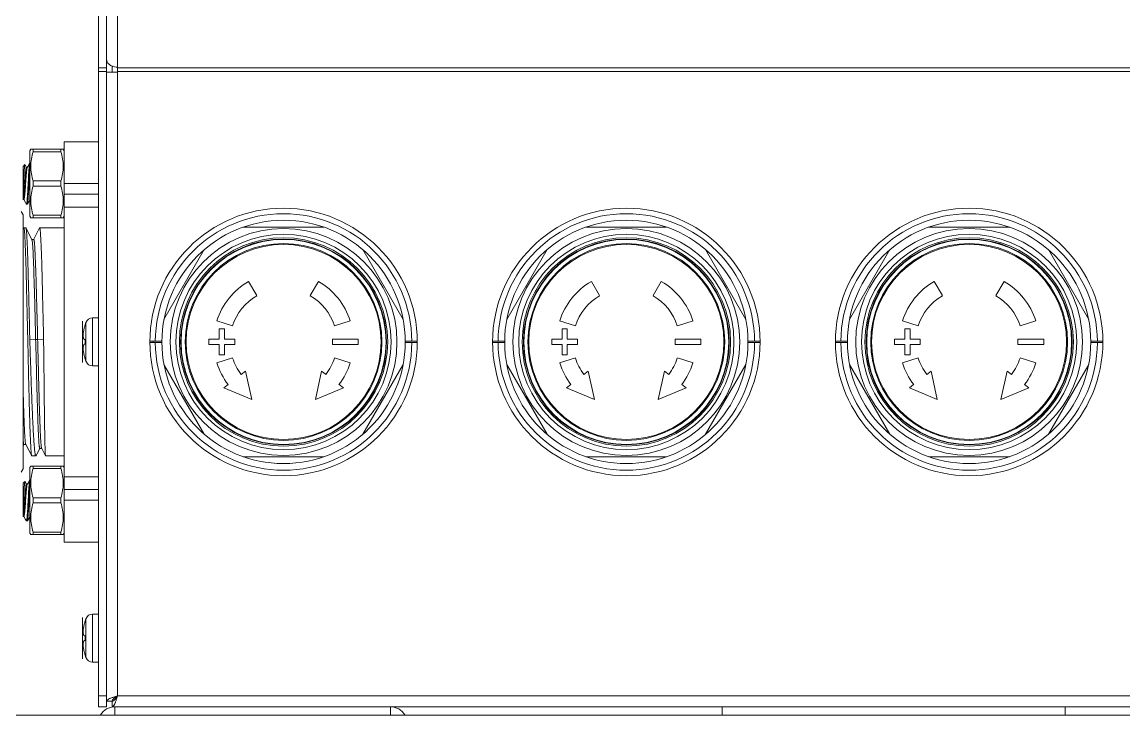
# Model space of a CAD drawing. Header units: millimetres. Extents: x 206 to 1899, y -454 to 296.
# Drawn here: x 601.89 to 611.94, y -393.87 to -387.56 of the extents above; entities that cross this region are included whole.
import ezdxf

# ---------------------------------------------------------------- set-up
doc = ezdxf.new("R2010")
doc.units = ezdxf.units.MM
doc.layers.add('细实线', color=7, linetype='Continuous', lineweight=15)

msp = doc.modelspace()

# ---------------------------------------------------------------- linework, layer by layer
at = {"layer": '细实线', "linetype": 'Continuous', "lineweight": 9}
for p, q in [((602.591, -393.8), (602.591, -382.05)), ((602.666, -393.8), (602.666, -382.237)), ((602.766, -393.7), (602.766, -382.337)), ((602.716, -388.017), (602.716, -387.96)), ((602.591, -387.976), (602.666, -387.976)), ((602.591, -388.011), (602.666, -388.011)), ((602.716, -388.017), (602.666, -388.017)), ((602.766, -388.017), (602.716, -388.017)), ((602.766, -387.976), (622.379, -387.976)), ((602.766, -388.011), (622.379, -388.011)), ((602.279, -392.3), (602.279, -388.65)), ((602.591, -388.65), (602.279, -388.65)), ((601.975, -388.718), (601.966, -388.732)), ((601.966, -389.329), (601.966, -388.733)), ((602.271, -388.718), (601.975, -388.718)), ((601.995, -388.718), (601.995, -388.741)), ((602.25, -388.741), (601.995, -388.741)), ((602.25, -388.718), (602.25, -388.741)), ((602.279, -388.732), (602.271, -388.718)), ((601.904, -388.875), (601.92, -388.858)), ((601.921, -388.858), (601.92, -388.858)), ((601.936, -388.884), (601.921, -388.858)), ((601.966, -388.844), (601.947, -388.876)), ((601.966, -388.844), (601.966, -388.843)), ((601.904, -389.179), (601.904, -388.875)), ((601.943, -388.884), (601.935, -388.884)), ((601.947, -388.876), (601.942, -388.885)), ((601.995, -389.054), (601.995, -389.008)), ((602.25, -389.008), (601.995, -389.008)), ((602.25, -389.054), (601.995, -389.054)), ((602.25, -389.054), (602.25, -389.008)), ((602.591, -389.031), (602.279, -389.031)), ((602.279, -389.129), (602.591, -389.129)), ((601.904, -389.179), (601.905, -389.177)), ((601.904, -389.178), (601.912, -389.178)), ((601.935, -389.218), (601.933, -389.215)), ((601.935, -389.218), (601.943, -389.218)), ((601.944, -389.218), (601.943, -389.218)), ((602.591, -389.246), (602.279, -389.246)), ((601.904, -389.318), (601.886, -389.287)), ((601.904, -391.631), (601.904, -389.318)), ((601.975, -389.343), (601.966, -389.329)), ((602.271, -389.343), (601.975, -389.343)), ((601.995, -389.343), (601.995, -389.32)), ((602.25, -389.32), (601.995, -389.32)), ((602.25, -389.343), (602.25, -389.32)), ((602.279, -389.329), (602.271, -389.343)), ((601.911, -389.436), (601.904, -389.449)), ((601.911, -389.436), (601.912, -389.436)), ((601.912, -389.436), (601.93, -389.436)), ((601.931, -389.436), (601.93, -389.436)), ((601.984, -389.54), (601.931, -389.436)), ((602.055, -389.436), (602.001, -389.539)), ((602.055, -389.436), (602.056, -389.436)), ((602.056, -389.436), (602.279, -389.436)), ((603.912, -389.428), (604.646, -389.428)), ((607.037, -389.428), (607.771, -389.428)), ((610.162, -389.428), (610.896, -389.428)), ((601.985, -389.541), (601.984, -389.54)), ((602.002, -389.54), (601.984, -389.54)), ((603.189, -390.269), (603.556, -389.633)), ((605.002, -389.633), (605.369, -390.269)), ((606.314, -390.269), (606.681, -389.633)), ((608.127, -389.633), (608.494, -390.269)), ((609.439, -390.269), (609.806, -389.633)), ((611.252, -389.633), (611.619, -390.269)), ((603.96, -389.923), (604.035, -390.052)), ((604.523, -390.052), (604.598, -389.923)), ((607.085, -389.923), (607.16, -390.052)), ((607.648, -390.052), (607.723, -389.923)), ((610.21, -389.923), (610.285, -390.052)), ((610.773, -390.052), (610.848, -389.923)), ((602.537, -390.693), (602.537, -390.256)), ((602.537, -390.256), (602.591, -390.256)), ((602.445, -390.662), (602.445, -390.287)), ((602.469, -390.323), (602.478, -390.296)), ((602.469, -390.323), (602.469, -390.324)), ((602.478, -390.653), (602.478, -390.296)), ((603.814, -390.328), (603.671, -390.283)), ((603.693, -390.451), (603.693, -390.357)), ((603.693, -390.357), (603.74, -390.357)), ((603.74, -390.357), (603.74, -390.451)), ((604.887, -390.283), (604.744, -390.328)), ((606.939, -390.328), (606.796, -390.283)), ((606.818, -390.451), (606.818, -390.357)), ((606.818, -390.357), (606.865, -390.357)), ((606.865, -390.357), (606.865, -390.451)), ((608.012, -390.283), (607.869, -390.328)), ((610.064, -390.328), (609.921, -390.283)), ((609.943, -390.451), (609.943, -390.357)), ((609.943, -390.357), (609.99, -390.357)), ((609.99, -390.357), (609.99, -390.451)), ((611.137, -390.283), (610.994, -390.328)), ((601.966, -390.475), (601.965, -390.451)), ((601.965, -390.451), (602.019, -390.453)), ((602.019, -390.453), (602.037, -390.453)), ((602.037, -390.453), (602.091, -390.451)), ((602.091, -390.451), (602.092, -390.475)), ((602.464, -390.453), (602.469, -390.454)), ((602.469, -390.454), (602.469, -390.495)), ((603.17, -390.468), (603.06, -390.468)), ((603.091, -390.468), (603.091, -390.481)), ((603.599, -390.498), (603.599, -390.451)), ((603.599, -390.451), (603.693, -390.451)), ((603.74, -390.451), (603.834, -390.451)), ((603.834, -390.451), (603.834, -390.498)), ((604.724, -390.498), (604.724, -390.451)), ((604.724, -390.451), (604.959, -390.451)), ((604.959, -390.451), (604.959, -390.498)), ((605.498, -390.468), (605.388, -390.468)), ((606.295, -390.468), (606.185, -390.468)), ((606.724, -390.498), (606.724, -390.451)), ((606.724, -390.451), (606.818, -390.451)), ((606.865, -390.451), (606.959, -390.451)), ((606.959, -390.451), (606.959, -390.498)), ((607.849, -390.498), (607.849, -390.451)), ((607.849, -390.451), (608.084, -390.451)), ((608.084, -390.451), (608.084, -390.498)), ((608.623, -390.468), (608.513, -390.468)), ((609.42, -390.468), (609.31, -390.468)), ((609.849, -390.498), (609.849, -390.451)), ((609.849, -390.451), (609.943, -390.451)), ((609.99, -390.451), (610.084, -390.451)), ((610.084, -390.451), (610.084, -390.498)), ((610.974, -390.498), (610.974, -390.451)), ((610.974, -390.451), (611.209, -390.451)), ((611.209, -390.451), (611.209, -390.498)), ((611.748, -390.468), (611.638, -390.468)), ((602.464, -390.496), (602.469, -390.495)), ((603.17, -390.481), (603.06, -390.481)), ((603.693, -390.498), (603.599, -390.498)), ((603.693, -390.592), (603.693, -390.498)), ((603.74, -390.498), (603.74, -390.592)), ((603.834, -390.498), (603.74, -390.498)), ((604.959, -390.498), (604.724, -390.498)), ((605.498, -390.481), (605.388, -390.481)), ((606.295, -390.481), (606.185, -390.481)), ((606.818, -390.498), (606.724, -390.498)), ((606.818, -390.592), (606.818, -390.498)), ((606.865, -390.498), (606.865, -390.592)), ((606.959, -390.498), (606.865, -390.498)), ((608.084, -390.498), (607.849, -390.498)), ((608.623, -390.481), (608.513, -390.481)), ((609.42, -390.481), (609.31, -390.481)), ((609.943, -390.498), (609.849, -390.498)), ((609.943, -390.592), (609.943, -390.498)), ((609.99, -390.498), (609.99, -390.592)), ((610.084, -390.498), (609.99, -390.498)), ((611.209, -390.498), (610.974, -390.498)), ((611.748, -390.481), (611.638, -390.481)), ((602.469, -390.625), (602.469, -390.626)), ((602.469, -390.626), (602.478, -390.653)), ((603.671, -390.666), (603.814, -390.621)), ((603.74, -390.592), (603.693, -390.592)), ((604.744, -390.621), (604.887, -390.666)), ((606.796, -390.666), (606.939, -390.621)), ((606.865, -390.592), (606.818, -390.592)), ((607.869, -390.621), (608.012, -390.666)), ((609.921, -390.666), (610.064, -390.621)), ((609.99, -390.592), (609.943, -390.592)), ((610.994, -390.621), (611.137, -390.666)), ((602.537, -390.693), (602.591, -390.693)), ((603.556, -391.316), (603.189, -390.68)), ((603.892, -390.771), (603.932, -390.741)), ((603.932, -390.741), (603.989, -390.999)), ((604.569, -390.999), (604.626, -390.741)), ((604.626, -390.741), (604.666, -390.771)), ((605.369, -390.68), (605.002, -391.316)), ((606.681, -391.316), (606.314, -390.68)), ((607.017, -390.771), (607.057, -390.741)), ((607.057, -390.741), (607.114, -390.999)), ((607.694, -390.999), (607.751, -390.741)), ((607.751, -390.741), (607.791, -390.771)), ((608.494, -390.68), (608.127, -391.316)), ((609.806, -391.316), (609.439, -390.68)), ((610.142, -390.771), (610.182, -390.741)), ((610.182, -390.741), (610.239, -390.999)), ((610.819, -390.999), (610.876, -390.741)), ((610.876, -390.741), (610.916, -390.771)), ((611.619, -390.68), (611.252, -391.316)), ((603.734, -390.893), (603.773, -390.863)), ((604.785, -390.863), (604.824, -390.893)), ((606.859, -390.893), (606.898, -390.863)), ((607.91, -390.863), (607.949, -390.893)), ((609.984, -390.893), (610.023, -390.863)), ((611.035, -390.863), (611.074, -390.893)), ((603.989, -390.999), (603.734, -390.893)), ((604.824, -390.893), (604.569, -390.999)), ((607.114, -390.999), (606.859, -390.893)), ((607.949, -390.893), (607.694, -390.999)), ((610.239, -390.999), (609.984, -390.893)), ((611.074, -390.893), (610.819, -390.999)), ((601.904, -391.425), (601.912, -391.41)), ((601.912, -391.41), (601.93, -391.41)), ((601.929, -391.409), (601.929, -391.41)), ((601.929, -391.41), (601.983, -391.513)), ((602.023, -391.511), (602.057, -391.447)), ((602.056, -391.447), (602.074, -391.447)), ((602.073, -391.446), (602.074, -391.447)), ((602.074, -391.447), (602.109, -391.513)), ((601.983, -391.513), (601.984, -391.514)), ((601.984, -391.514), (602.021, -391.514)), ((602.023, -391.511), (602.021, -391.514)), ((602.109, -391.513), (602.109, -391.514)), ((602.109, -391.514), (602.279, -391.514)), ((604.646, -391.521), (603.912, -391.521)), ((607.771, -391.521), (607.037, -391.521)), ((610.896, -391.521), (610.162, -391.521)), ((601.904, -391.631), (601.886, -391.662)), ((601.975, -391.606), (601.966, -391.62)), ((601.966, -392.217), (601.966, -391.62)), ((602.271, -391.606), (601.975, -391.606)), ((601.995, -391.606), (601.995, -391.629)), ((602.25, -391.629), (601.995, -391.629)), ((602.25, -391.606), (602.25, -391.629)), ((602.279, -391.62), (602.271, -391.606)), ((601.904, -391.762), (601.92, -391.746)), ((601.904, -392.066), (601.904, -391.762)), ((601.921, -391.746), (601.92, -391.746)), ((601.936, -391.771), (601.921, -391.746)), ((601.943, -391.771), (601.935, -391.771)), ((601.947, -391.764), (601.942, -391.772)), ((601.966, -391.732), (601.947, -391.764)), ((601.966, -391.732), (601.966, -391.731)), ((602.279, -391.703), (602.591, -391.703)), ((602.591, -391.82), (602.279, -391.82)), ((601.995, -391.941), (601.995, -391.895)), ((602.25, -391.895), (601.995, -391.895)), ((602.25, -391.941), (601.995, -391.941)), ((602.25, -391.941), (602.25, -391.895)), ((602.591, -391.918), (602.279, -391.918)), ((601.904, -392.066), (601.905, -392.064)), ((601.904, -392.065), (601.912, -392.065)), ((601.935, -392.106), (601.933, -392.103)), ((601.935, -392.106), (601.943, -392.106)), ((601.944, -392.105), (601.943, -392.106)), ((601.975, -392.231), (601.966, -392.217)), ((602.271, -392.231), (601.975, -392.231)), ((601.995, -392.231), (601.995, -392.208)), ((602.25, -392.208), (601.995, -392.208)), ((602.25, -392.231), (602.25, -392.208)), ((602.279, -392.217), (602.271, -392.231)), ((602.591, -392.3), (602.279, -392.3)), ((602.537, -393.393), (602.537, -392.956)), ((602.537, -392.956), (602.591, -392.956)), ((602.445, -393.362), (602.445, -392.987)), ((602.469, -393.023), (602.478, -392.996)), ((602.469, -393.023), (602.469, -393.024)), ((602.478, -393.353), (602.478, -392.996)), ((602.464, -393.153), (602.469, -393.154)), ((602.469, -393.154), (602.469, -393.195)), ((602.464, -393.196), (602.469, -393.195)), ((602.469, -393.325), (602.469, -393.326)), ((602.469, -393.326), (602.478, -393.353)), ((602.537, -393.393), (602.591, -393.393)), ((602.666, -393.7), (602.591, -393.7)), ((602.716, -393.75), (602.666, -393.75)), ((602.716, -393.75), (602.716, -393.8)), ((622.379, -393.7), (602.766, -393.7)), ((593.648, -393.875), (668.798, -393.875)), ((602.666, -393.8), (602.591, -393.8)), ((622.429, -393.8), (602.716, -393.8)), ((602.741, -393.875), (602.741, -393.8)), ((605.254, -393.875), (605.254, -393.8)), ((608.279, -393.8), (608.279, -393.875)), ((611.404, -393.8), (611.404, -393.875))]:
    msp.add_line(p, q, dxfattribs=at)
for points in [[(601.911, -389.178), (601.927, -389.205), (601.933, -389.215)], [(601.944, -389.218), (601.962, -389.186), (601.966, -389.179)], [(601.911, -392.065), (601.927, -392.092), (601.933, -392.103)], [(601.944, -392.105), (601.962, -392.074), (601.966, -392.066)]]:
    msp.add_lwpolyline(points, dxfattribs=at)
for centre, radius in [((604.279, -390.475), 1.219), ((607.404, -390.475), 1.219), ((610.529, -390.475), 1.219), ((604.279, -390.475), 1.109), ((607.404, -390.475), 1.109), ((610.529, -390.475), 1.109), ((604.279, -390.475), 1.034), ((607.404, -390.475), 1.034), ((610.529, -390.475), 1.034), ((604.279, -390.475), 0.981), ((604.279, -390.475), 0.95), ((604.279, -390.475), 0.938), ((604.279, -390.475), 0.934), ((607.404, -390.475), 0.981), ((607.404, -390.475), 0.95), ((607.404, -390.475), 0.938), ((607.404, -390.475), 0.934), ((610.529, -390.475), 0.981), ((610.529, -390.475), 0.95), ((610.529, -390.475), 0.938), ((610.529, -390.475), 0.934), ((604.279, -390.475), 0.897), ((604.279, -390.475), 0.889), ((607.404, -390.475), 0.897), ((607.404, -390.475), 0.889), ((610.529, -390.475), 0.897), ((610.529, -390.475), 0.889)]:
    msp.add_circle(centre, radius, dxfattribs=at)
for centre, radius, start, end in [((604.279, -390.475), 1.169, 0.3064, 179.6936), ((607.404, -390.475), 1.169, 0.3064, 179.6936), ((610.529, -390.475), 1.169, 0.3064, 179.6936), ((604.279, -390.475), 0.637, 120, 162.5), ((604.279, -390.475), 0.637, 17.5, 60), ((607.404, -390.475), 0.637, 120, 162.5), ((607.404, -390.475), 0.637, 17.5, 60), ((610.529, -390.475), 0.637, 120, 162.5), ((610.529, -390.475), 0.637, 17.5, 60), ((604.279, -390.475), 0.487, 120, 162.5), ((604.279, -390.475), 0.487, 17.5, 60), ((607.404, -390.475), 0.487, 120, 162.5), ((607.404, -390.475), 0.487, 17.5, 60), ((610.529, -390.475), 0.487, 120, 162.5), ((610.529, -390.475), 0.487, 17.5, 60), ((602.537, -390.318), 0.0625, 90, 159.0752), ((602.828, -390.441), 0.378, 164.6711, 166.5891), ((602.948, -390.474), 0.502, 162.6367, 164.6709), ((604.279, -390.475), 1.169, 180.3064, 359.6936), ((607.404, -390.475), 1.169, 180.3064, 359.6936), ((610.529, -390.475), 1.169, 180.3064, 359.6936), ((602.827, -390.508), 0.377, 193.4078, 195.3323), ((602.948, -390.475), 0.502, 195.3291, 197.3633), ((602.537, -390.631), 0.0625, 200.9248, 270), ((604.279, -390.475), 0.637, 197.5, 217.5), ((604.279, -390.475), 0.487, 197.5, 217.5), ((604.279, -390.475), 0.487, 322.5, 342.5), ((604.279, -390.475), 0.637, 322.5, 342.5), ((607.404, -390.475), 0.637, 197.5, 217.5), ((607.404, -390.475), 0.487, 197.5, 217.5), ((607.404, -390.475), 0.487, 322.5, 342.5), ((607.404, -390.475), 0.637, 322.5, 342.5), ((610.529, -390.475), 0.637, 197.5, 217.5), ((610.529, -390.475), 0.487, 197.5, 217.5), ((610.529, -390.475), 0.487, 322.5, 342.5), ((610.529, -390.475), 0.637, 322.5, 342.5), ((602.537, -393.018), 0.0625, 90, 159.0752), ((602.828, -393.141), 0.378, 164.6711, 166.5891), ((602.948, -393.174), 0.502, 162.6367, 164.6709), ((602.827, -393.208), 0.377, 193.4078, 195.3323), ((602.948, -393.175), 0.502, 195.3291, 197.3633), ((602.537, -393.331), 0.0625, 200.9248, 270), ((602.741, -393.95), 0.15, 90, 149.8024), ((605.254, -393.95), 0.15, 30.1976, 90)]:
    msp.add_arc(centre, radius, start, end, dxfattribs=at)
for points, knots in [([(602.666, -387.9), (602.666, -387.91), (602.672, -387.929), (602.686, -387.943), (602.694, -387.949)], [0, 0, 0, 0, 0.472275, 1, 1, 1, 1]), ([(602.694, -387.949), (602.699, -387.953), (602.721, -387.966), (602.747, -387.971), (602.766, -387.971)], [0, 0, 0, 0, 0.23481, 1, 1, 1, 1]), ([(601.995, -389.008), (601.989, -388.986), (601.978, -388.942), (601.973, -388.875), (601.978, -388.807), (601.989, -388.763), (601.995, -388.741)], [0, 0, 0, 0, 0.250695, 0.5, 0.749305, 1, 1, 1, 1]), ([(602.25, -389.008), (602.256, -388.986), (602.267, -388.942), (602.273, -388.875), (602.267, -388.807), (602.256, -388.763), (602.25, -388.741)], [0, 0, 0, 0, 0.250695, 0.5, 0.749305, 1, 1, 1, 1]), ([(601.92, -388.858), (601.92, -388.858), (601.92, -388.86), (601.919, -388.862), (601.919, -388.865), (601.918, -388.869), (601.918, -388.874), (601.917, -388.882), (601.916, -388.895), (601.915, -388.913), (601.914, -388.934), (601.913, -388.957), (601.912, -388.982), (601.911, -389.008), (601.91, -389.043), (601.908, -389.084), (601.906, -389.128), (601.905, -389.154), (601.904, -389.165)], [0, 0, 0, 0, 0.003638, 0.010461, 0.020548, 0.033881, 0.050403, 0.070023, 0.118113, 0.177037, 0.245375, 0.321439, 0.403308, 0.488871, 0.575879, 0.744886, 0.891832, 1, 1, 1, 1]), ([(601.939, -389.205), (601.94, -389.201), (601.941, -389.19), (601.943, -389.163), (601.946, -389.121), (601.949, -389.065), (601.952, -389.015), (601.954, -388.974), (601.955, -388.946), (601.957, -388.919), (601.959, -388.896), (601.96, -388.877), (601.962, -388.863), (601.963, -388.855), (601.964, -388.85), (601.965, -388.847), (601.965, -388.845), (601.966, -388.844)], [0, 0, 0, 0, 0.038651, 0.089567, 0.222344, 0.383787, 0.556107, 0.640397, 0.720301, 0.793603, 0.858272, 0.912526, 0.954882, 0.971236, 0.98423, 0.993811, 1, 1, 1, 1]), ([(601.908, -389.165), (601.909, -389.161), (601.91, -389.152), (601.912, -389.13), (601.915, -389.096), (601.918, -389.058), (601.92, -389.026), (601.922, -389.001), (601.923, -388.977), (601.925, -388.955), (601.927, -388.935), (601.928, -388.918), (601.93, -388.904), (601.931, -388.894), (601.933, -388.887), (601.934, -388.885), (601.935, -388.884), (601.935, -388.884)], [0, 0, 0, 0, 0.042598, 0.097649, 0.238585, 0.406786, 0.495155, 0.582985, 0.667741, 0.746976, 0.818408, 0.879989, 0.929967, 0.966961, 0.990085, 0.996465, 1, 1, 1, 1]), ([(601.912, -389.178), (601.912, -389.178), (601.913, -389.177), (601.914, -389.175), (601.915, -389.172), (601.916, -389.165), (601.918, -389.154), (601.919, -389.137), (601.921, -389.117), (601.923, -389.094), (601.925, -389.068), (601.927, -389.041), (601.928, -389.014), (601.93, -388.988), (601.932, -388.963), (601.934, -388.94), (601.936, -388.921), (601.938, -388.905), (601.939, -388.894), (601.94, -388.889), (601.941, -388.886), (601.942, -388.886)], [0, 0, 0, 0, 0.003842, 0.011094, 0.022365, 0.037706, 0.080226, 0.13737, 0.207214, 0.287353, 0.375012, 0.467147, 0.560554, 0.651985, 0.738262, 0.816389, 0.883663, 0.937776, 0.976919, 0.990494, 1, 1, 1, 1]), ([(601.964, -388.929), (601.963, -388.943), (601.962, -388.973), (601.959, -389.019), (601.957, -389.066), (601.954, -389.111), (601.952, -389.145), (601.95, -389.169), (601.949, -389.184), (601.948, -389.197), (601.947, -389.206), (601.946, -389.212), (601.945, -389.216), (601.944, -389.217), (601.944, -389.218)], [0, 0, 0, 0, 0.149668, 0.312649, 0.478277, 0.635709, 0.774644, 0.834278, 0.886019, 0.929033, 0.962641, 0.986349, 0.99442, 1, 1, 1, 1]), ([(601.966, -388.898), (601.966, -388.901), (601.966, -388.911), (601.965, -388.921), (601.964, -388.929)], [0, 0, 0, 0, 0.233838, 1, 1, 1, 1]), ([(601.995, -389.32), (601.989, -389.299), (601.978, -389.255), (601.973, -389.187), (601.978, -389.119), (601.989, -389.075), (601.995, -389.054)], [0, 0, 0, 0, 0.250695, 0.5, 0.749305, 1, 1, 1, 1]), ([(602.25, -389.32), (602.256, -389.299), (602.267, -389.255), (602.273, -389.187), (602.267, -389.119), (602.256, -389.075), (602.25, -389.054)], [0, 0, 0, 0, 0.250695, 0.5, 0.749305, 1, 1, 1, 1]), ([(601.906, -389.175), (601.906, -389.174), (601.907, -389.171), (601.908, -389.168), (601.908, -389.165)], [0, 0, 0, 0, 0.190072, 1, 1, 1, 1]), ([(601.905, -389.177), (601.905, -389.177), (601.905, -389.176), (601.906, -389.175), (601.906, -389.175)], [0, 0, 0, 0, 0.209201, 1, 1, 1, 1]), ([(601.935, -389.218), (601.936, -389.218), (601.937, -389.217), (601.937, -389.216), (601.937, -389.215)], [0, 0, 0, 0, 0.320397, 1, 1, 1, 1]), ([(601.937, -389.215), (601.937, -389.214), (601.938, -389.211), (601.939, -389.208), (601.939, -389.205)], [0, 0, 0, 0, 0.191287, 1, 1, 1, 1]), ([(601.912, -389.436), (601.912, -389.436), (601.912, -389.436), (601.913, -389.438), (601.914, -389.441), (601.915, -389.448), (601.916, -389.456), (601.917, -389.467), (601.918, -389.481), (601.92, -389.497), (601.921, -389.515), (601.922, -389.536), (601.923, -389.568), (601.925, -389.613), (601.927, -389.674), (601.93, -389.742), (601.932, -389.818), (601.934, -389.899), (601.936, -389.986), (601.939, -390.111), (601.943, -390.274), (601.946, -390.407), (601.948, -390.475)], [0, 0, 0, 0, 0.00062, 0.001673, 0.005438, 0.011534, 0.019984, 0.030779, 0.043896, 0.059309, 0.076984, 0.096876, 0.11894, 0.169371, 0.227791, 0.293639, 0.366287, 0.445032, 0.529119, 0.617741, 0.80512, 1, 1, 1, 1]), ([(601.965, -390.451), (601.964, -390.386), (601.961, -390.259), (601.957, -390.075), (601.953, -389.93), (601.95, -389.822), (601.948, -389.749), (601.946, -389.683), (601.944, -389.624), (601.942, -389.572), (601.939, -389.528), (601.938, -389.497), (601.936, -389.476), (601.935, -389.464), (601.934, -389.454), (601.933, -389.446), (601.932, -389.44), (601.931, -389.438), (601.931, -389.436)], [0, 0, 0, 0, 0.191055, 0.37452, 0.543947, 0.621499, 0.69335, 0.758863, 0.817463, 0.868631, 0.911919, 0.946949, 0.96127, 0.973419, 0.983375, 0.991122, 0.996653, 1, 1, 1, 1]), ([(602.056, -389.436), (602.056, -389.436), (602.057, -389.436), (602.057, -389.438), (602.058, -389.441), (602.059, -389.447), (602.06, -389.456), (602.062, -389.467), (602.063, -389.48), (602.064, -389.495), (602.065, -389.521), (602.067, -389.558), (602.069, -389.608), (602.072, -389.667), (602.074, -389.734), (602.076, -389.807), (602.078, -389.887), (602.08, -389.972), (602.083, -390.094), (602.087, -390.254), (602.09, -390.384), (602.091, -390.451)], [0, 0, 0, 0, 0.000623, 0.001674, 0.00542, 0.011481, 0.019882, 0.030612, 0.043653, 0.058979, 0.076555, 0.11829, 0.168478, 0.226652, 0.292269, 0.36472, 0.443325, 0.527353, 0.616021, 0.803906, 1, 1, 1, 1]), ([(602.019, -390.453), (602.018, -390.395), (602.015, -390.281), (602.011, -390.116), (602.007, -389.985), (602.004, -389.889), (602.002, -389.823), (602, -389.764), (601.998, -389.71), (601.996, -389.664), (601.994, -389.624), (601.992, -389.596), (601.99, -389.577), (601.989, -389.566), (601.988, -389.557), (601.987, -389.549), (601.986, -389.544), (601.985, -389.542), (601.985, -389.541)], [0, 0, 0, 0, 0.19048, 0.37344, 0.542489, 0.619916, 0.691691, 0.757187, 0.815827, 0.867097, 0.910555, 0.945817, 0.960282, 0.972592, 0.982724, 0.990667, 0.996416, 1, 1, 1, 1]), ([(602.037, -390.453), (602.036, -390.393), (602.033, -390.276), (602.029, -390.132), (602.026, -390.022), (602.024, -389.946), (602.022, -389.874), (602.02, -389.808), (602.017, -389.748), (602.015, -389.695), (602.013, -389.649), (602.011, -389.616), (602.01, -389.593), (602.009, -389.579), (602.007, -389.567), (602.006, -389.558), (602.005, -389.55), (602.004, -389.544), (602.003, -389.541), (602.002, -389.54), (602.002, -389.54)], [0, 0, 0, 0, 0.196057, 0.383908, 0.472562, 0.556575, 0.635169, 0.70761, 0.77322, 0.831391, 0.881577, 0.923317, 0.940895, 0.956227, 0.969276, 0.980015, 0.98843, 0.994515, 0.998296, 1, 1, 1, 1]), ([(602.461, -390.354), (602.459, -390.36), (602.457, -390.371), (602.454, -390.388), (602.453, -390.404), (602.452, -390.416), (602.453, -390.425), (602.453, -390.431), (602.454, -390.437), (602.456, -390.442), (602.457, -390.446), (602.459, -390.449), (602.46, -390.451), (602.462, -390.452), (602.463, -390.453), (602.464, -390.453)], [0, 0, 0, 0, 0.180366, 0.347311, 0.499831, 0.637355, 0.700173, 0.75871, 0.812623, 0.861491, 0.904806, 0.942114, 0.958494, 0.973449, 1, 1, 1, 1]), ([(602.056, -391.447), (602.056, -391.447), (602.056, -391.446), (602.055, -391.445), (602.054, -391.441), (602.053, -391.435), (602.052, -391.427), (602.051, -391.416), (602.049, -391.403), (602.048, -391.388), (602.047, -391.363), (602.045, -391.326), (602.042, -391.276), (602.04, -391.218), (602.038, -391.152), (602.036, -391.08), (602.033, -391.002), (602.031, -390.918), (602.028, -390.799), (602.024, -390.643), (602.021, -390.517), (602.019, -390.453)], [0, 0, 0, 0, 0.000646, 0.001714, 0.005499, 0.01161, 0.020075, 0.030893, 0.044042, 0.059496, 0.077224, 0.119326, 0.169956, 0.228622, 0.294754, 0.367697, 0.446716, 0.531016, 0.61974, 0.806747, 1, 1, 1, 1]), ([(602.073, -391.446), (602.073, -391.445), (602.072, -391.442), (602.071, -391.436), (602.07, -391.428), (602.069, -391.418), (602.068, -391.406), (602.066, -391.386), (602.064, -391.355), (602.062, -391.311), (602.06, -391.26), (602.058, -391.202), (602.055, -391.136), (602.053, -391.065), (602.05, -390.959), (602.046, -390.817), (602.042, -390.638), (602.039, -390.515), (602.037, -390.453)], [0, 0, 0, 0, 0.003462, 0.009115, 0.016992, 0.027094, 0.039404, 0.053898, 0.089322, 0.133057, 0.184715, 0.243823, 0.309833, 0.382128, 0.46002, 0.629575, 0.811944, 1, 1, 1, 1]), ([(601.948, -390.475), (601.949, -390.54), (601.952, -390.669), (601.956, -390.857), (601.96, -391.006), (601.963, -391.117), (601.965, -391.191), (601.967, -391.259), (601.969, -391.32), (601.972, -391.374), (601.974, -391.419), (601.976, -391.451), (601.977, -391.472), (601.978, -391.485), (601.979, -391.495), (601.98, -391.503), (601.981, -391.509), (601.982, -391.512), (601.983, -391.513)], [0, 0, 0, 0, 0.189933, 0.372945, 0.542404, 0.620095, 0.692137, 0.757872, 0.816705, 0.868097, 0.911587, 0.946781, 0.961166, 0.973366, 0.983359, 0.991127, 0.996663, 1, 1, 1, 1]), ([(602.021, -391.514), (602.02, -391.514), (602.019, -391.512), (602.018, -391.511), (602.017, -391.507), (602.015, -391.502), (602.014, -391.493), (602.012, -391.482), (602.01, -391.462), (602.007, -391.431), (602.003, -391.388), (602, -391.336), (601.997, -391.275), (601.993, -391.207), (601.99, -391.132), (601.986, -391.05), (601.983, -390.963), (601.978, -390.838), (601.973, -390.675), (601.968, -390.542), (601.966, -390.475)], [0, 0, 0, 0, 0.002038, 0.003749, 0.006004, 0.012216, 0.020744, 0.031593, 0.044748, 0.077878, 0.119844, 0.170258, 0.228641, 0.294436, 0.367016, 0.44568, 0.529674, 0.618196, 0.805355, 1, 1, 1, 1]), ([(602.092, -390.475), (602.092, -390.541), (602.094, -390.672), (602.096, -390.834), (602.097, -390.957), (602.098, -391.043), (602.099, -391.125), (602.1, -391.2), (602.101, -391.268), (602.102, -391.328), (602.103, -391.381), (602.104, -391.42), (602.105, -391.446), (602.106, -391.463), (602.106, -391.477), (602.107, -391.489), (602.107, -391.499), (602.108, -391.505), (602.108, -391.509), (602.108, -391.511), (602.108, -391.512), (602.109, -391.513), (602.109, -391.513)], [0, 0, 0, 0, 0.192603, 0.37798, 0.465784, 0.549217, 0.627496, 0.69989, 0.765717, 0.824362, 0.875274, 0.917975, 0.93612, 0.952069, 0.965784, 0.977234, 0.986396, 0.993246, 0.9958, 0.997775, 0.999172, 1, 1, 1, 1]), ([(602.464, -390.496), (602.463, -390.496), (602.462, -390.497), (602.46, -390.499), (602.459, -390.5), (602.457, -390.503), (602.456, -390.508), (602.454, -390.512), (602.453, -390.518), (602.453, -390.524), (602.452, -390.533), (602.453, -390.545), (602.454, -390.561), (602.457, -390.578), (602.459, -390.589), (602.461, -390.596)], [0, 0, 0, 0, 0.02655, 0.041501, 0.057879, 0.095184, 0.138499, 0.187366, 0.24128, 0.29982, 0.36264, 0.50017, 0.652697, 0.819646, 1, 1, 1, 1]), ([(601.929, -391.409), (601.928, -391.408), (601.928, -391.406), (601.926, -391.402), (601.925, -391.393), (601.924, -391.38), (601.922, -391.362), (601.921, -391.341), (601.919, -391.316), (601.918, -391.287), (601.916, -391.241), (601.913, -391.176), (601.91, -391.088), (601.907, -390.989), (601.905, -390.92), (601.904, -390.884)], [0, 0, 0, 0, 0.004069, 0.010032, 0.027769, 0.053261, 0.086432, 0.127153, 0.175242, 0.230498, 0.292668, 0.43663, 0.604567, 0.793482, 1, 1, 1, 1]), ([(601.912, -391.41), (601.911, -391.41), (601.91, -391.408), (601.91, -391.406), (601.909, -391.402), (601.908, -391.396), (601.907, -391.389), (601.905, -391.376), (601.904, -391.366), (601.904, -391.358)], [0, 0, 0, 0, 0.023949, 0.073772, 0.153062, 0.262474, 0.402051, 0.571645, 1, 1, 1, 1]), ([(601.995, -391.895), (601.989, -391.874), (601.978, -391.83), (601.973, -391.762), (601.978, -391.694), (601.989, -391.65), (601.995, -391.629)], [0, 0, 0, 0, 0.250695, 0.5, 0.749305, 1, 1, 1, 1]), ([(602.25, -391.895), (602.256, -391.874), (602.267, -391.83), (602.273, -391.762), (602.267, -391.694), (602.256, -391.65), (602.25, -391.629)], [0, 0, 0, 0, 0.250695, 0.5, 0.749305, 1, 1, 1, 1]), ([(601.92, -391.746), (601.92, -391.746), (601.92, -391.747), (601.919, -391.749), (601.919, -391.752), (601.918, -391.756), (601.918, -391.761), (601.917, -391.77), (601.916, -391.783), (601.915, -391.801), (601.914, -391.821), (601.913, -391.845), (601.912, -391.87), (601.911, -391.896), (601.91, -391.93), (601.908, -391.972), (601.906, -392.015), (601.905, -392.041), (601.904, -392.052)], [0, 0, 0, 0, 0.003638, 0.010461, 0.020548, 0.033881, 0.050403, 0.070023, 0.118113, 0.177037, 0.245375, 0.321439, 0.403308, 0.488871, 0.575879, 0.744886, 0.891832, 1, 1, 1, 1]), ([(601.908, -392.053), (601.909, -392.049), (601.91, -392.04), (601.912, -392.017), (601.915, -391.983), (601.918, -391.946), (601.92, -391.913), (601.922, -391.889), (601.923, -391.865), (601.925, -391.843), (601.927, -391.823), (601.928, -391.805), (601.93, -391.791), (601.931, -391.781), (601.933, -391.775), (601.934, -391.772), (601.935, -391.771), (601.935, -391.771)], [0, 0, 0, 0, 0.042598, 0.097649, 0.238585, 0.406786, 0.495155, 0.582985, 0.667741, 0.746976, 0.818408, 0.879989, 0.929967, 0.966961, 0.990085, 0.996465, 1, 1, 1, 1]), ([(601.912, -392.065), (601.912, -392.065), (601.913, -392.064), (601.914, -392.062), (601.915, -392.059), (601.916, -392.052), (601.918, -392.041), (601.919, -392.025), (601.921, -392.004), (601.923, -391.981), (601.925, -391.956), (601.927, -391.929), (601.928, -391.902), (601.93, -391.875), (601.932, -391.85), (601.934, -391.828), (601.936, -391.808), (601.938, -391.792), (601.939, -391.782), (601.94, -391.776), (601.941, -391.774), (601.942, -391.773)], [0, 0, 0, 0, 0.003842, 0.011094, 0.022365, 0.037706, 0.080226, 0.13737, 0.207214, 0.287353, 0.375012, 0.467147, 0.560554, 0.651985, 0.738262, 0.816389, 0.883663, 0.937776, 0.976919, 0.990494, 1, 1, 1, 1]), ([(601.939, -392.093), (601.94, -392.088), (601.941, -392.077), (601.943, -392.051), (601.946, -392.009), (601.949, -391.953), (601.952, -391.902), (601.954, -391.862), (601.955, -391.833), (601.957, -391.807), (601.959, -391.784), (601.96, -391.764), (601.962, -391.751), (601.963, -391.742), (601.964, -391.737), (601.965, -391.734), (601.965, -391.732), (601.966, -391.732)], [0, 0, 0, 0, 0.038651, 0.089567, 0.222344, 0.383787, 0.556107, 0.640397, 0.720301, 0.793603, 0.858272, 0.912526, 0.954882, 0.971236, 0.98423, 0.993811, 1, 1, 1, 1]), ([(601.964, -391.816), (601.963, -391.831), (601.962, -391.861), (601.959, -391.907), (601.957, -391.954), (601.954, -391.998), (601.952, -392.033), (601.95, -392.057), (601.949, -392.072), (601.948, -392.084), (601.947, -392.094), (601.946, -392.1), (601.945, -392.103), (601.944, -392.105), (601.944, -392.105)], [0, 0, 0, 0, 0.149668, 0.312649, 0.478277, 0.635709, 0.774644, 0.834278, 0.886019, 0.929033, 0.962641, 0.986349, 0.99442, 1, 1, 1, 1]), ([(601.966, -391.786), (601.966, -391.788), (601.966, -391.798), (601.965, -391.808), (601.964, -391.816)], [0, 0, 0, 0, 0.233838, 1, 1, 1, 1]), ([(601.995, -392.208), (601.989, -392.186), (601.978, -392.142), (601.973, -392.075), (601.978, -392.007), (601.989, -391.963), (601.995, -391.941)], [0, 0, 0, 0, 0.250695, 0.5, 0.749305, 1, 1, 1, 1]), ([(602.25, -392.208), (602.256, -392.186), (602.267, -392.142), (602.273, -392.075), (602.267, -392.007), (602.256, -391.963), (602.25, -391.941)], [0, 0, 0, 0, 0.250695, 0.5, 0.749305, 1, 1, 1, 1]), ([(601.905, -392.064), (601.905, -392.064), (601.905, -392.063), (601.906, -392.063), (601.906, -392.062)], [0, 0, 0, 0, 0.209201, 1, 1, 1, 1]), ([(601.906, -392.062), (601.906, -392.062), (601.907, -392.059), (601.908, -392.055), (601.908, -392.053)], [0, 0, 0, 0, 0.190072, 1, 1, 1, 1]), ([(601.935, -392.106), (601.936, -392.106), (601.937, -392.105), (601.937, -392.103), (601.937, -392.103)], [0, 0, 0, 0, 0.320397, 1, 1, 1, 1]), ([(601.937, -392.103), (601.937, -392.102), (601.938, -392.099), (601.939, -392.095), (601.939, -392.093)], [0, 0, 0, 0, 0.191287, 1, 1, 1, 1]), ([(602.461, -393.054), (602.459, -393.06), (602.457, -393.071), (602.454, -393.088), (602.453, -393.104), (602.452, -393.116), (602.453, -393.125), (602.453, -393.131), (602.454, -393.137), (602.456, -393.142), (602.457, -393.146), (602.459, -393.149), (602.46, -393.151), (602.462, -393.152), (602.463, -393.153), (602.464, -393.153)], [0, 0, 0, 0, 0.180366, 0.347311, 0.499831, 0.637355, 0.700173, 0.75871, 0.812623, 0.861491, 0.904806, 0.942114, 0.958494, 0.973449, 1, 1, 1, 1]), ([(602.464, -393.196), (602.463, -393.196), (602.462, -393.197), (602.46, -393.199), (602.459, -393.2), (602.457, -393.203), (602.456, -393.208), (602.454, -393.212), (602.453, -393.218), (602.453, -393.224), (602.452, -393.233), (602.453, -393.245), (602.454, -393.261), (602.457, -393.278), (602.459, -393.289), (602.461, -393.296)], [0, 0, 0, 0, 0.02655, 0.041501, 0.057879, 0.095184, 0.138499, 0.187366, 0.24128, 0.29982, 0.36264, 0.50017, 0.652697, 0.819646, 1, 1, 1, 1]), ([(602.666, -393.75), (602.666, -393.748), (602.667, -393.744), (602.672, -393.738), (602.677, -393.735), (602.68, -393.733)], [0, 0, 0, 0, 0.192204, 0.538923, 1, 1, 1, 1]), ([(602.68, -393.733), (602.681, -393.732), (602.688, -393.728), (602.696, -393.724), (602.702, -393.722)], [0, 0, 0, 0, 0.21862, 1, 1, 1, 1]), ([(602.702, -393.722), (602.703, -393.721), (602.708, -393.719), (602.713, -393.718), (602.716, -393.716)], [0, 0, 0, 0, 0.239617, 1, 1, 1, 1]), ([(602.716, -393.75), (602.726, -393.75), (602.741, -393.737), (602.754, -393.718), (602.762, -393.706), (602.766, -393.7)], [0, 0, 0, 0, 0.400766, 0.683902, 1, 1, 1, 1]), ([(602.716, -393.75), (602.716, -393.74), (602.729, -393.725), (602.748, -393.712), (602.76, -393.704), (602.766, -393.7)], [0, 0, 0, 0, 0.400766, 0.683902, 1, 1, 1, 1]), ([(602.716, -393.716), (602.72, -393.715), (602.737, -393.709), (602.754, -393.704), (602.766, -393.7)], [0, 0, 0, 0, 0.236192, 1, 1, 1, 1]), ([(602.716, -393.8), (602.718, -393.8), (602.724, -393.798), (602.729, -393.793), (602.732, -393.788)], [0, 0, 0, 0, 0.199813, 1, 1, 1, 1]), ([(602.732, -393.788), (602.733, -393.787), (602.738, -393.779), (602.741, -393.771), (602.744, -393.764)], [0, 0, 0, 0, 0.213197, 1, 1, 1, 1]), ([(602.744, -393.764), (602.745, -393.763), (602.747, -393.758), (602.748, -393.753), (602.75, -393.75)], [0, 0, 0, 0, 0.239617, 1, 1, 1, 1]), ([(602.75, -393.75), (602.751, -393.746), (602.757, -393.729), (602.762, -393.712), (602.766, -393.7)], [0, 0, 0, 0, 0.236192, 1, 1, 1, 1])]:
    msp.add_open_spline(points, degree=3, knots=knots, dxfattribs=at)
for points in [[(601.942, -388.886), (601.942, -388.885), (601.942, -388.885), (601.942, -388.885)], [(601.942, -391.773), (601.942, -391.773), (601.942, -391.773), (601.942, -391.772)]]:
    msp.add_open_spline(points, degree=3, dxfattribs=at)

doc.saveas('drawing.dxf')
